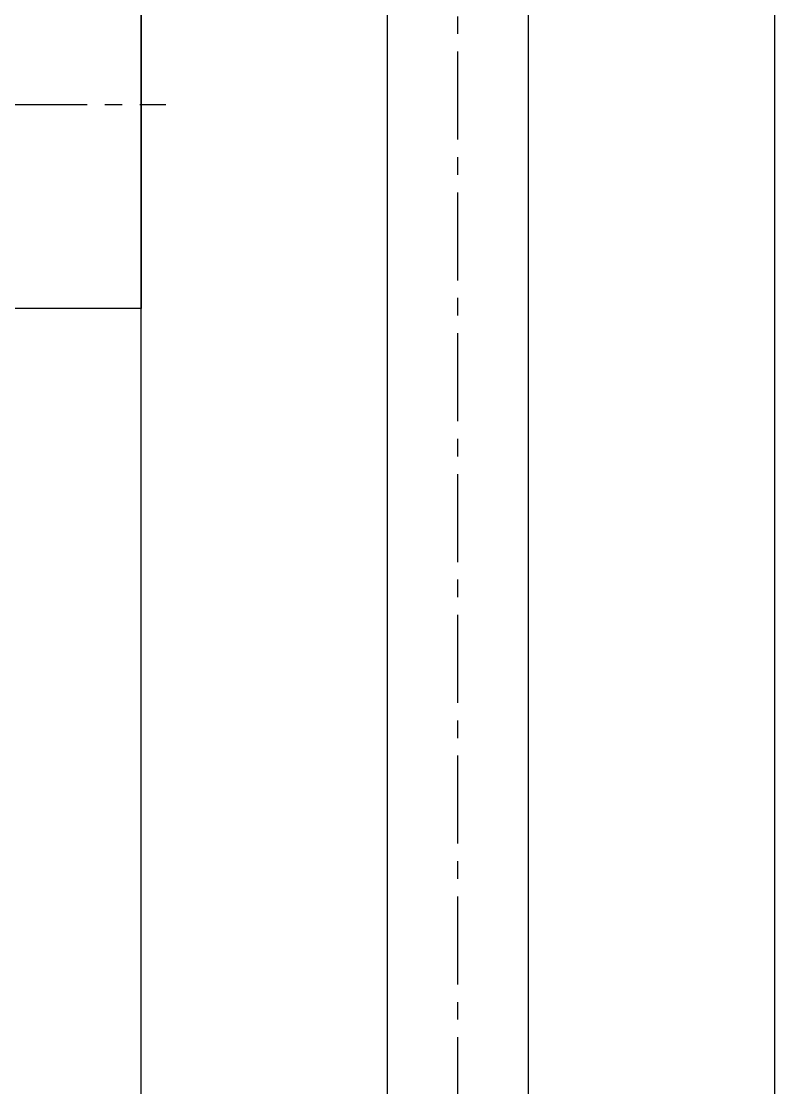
# Model space of a CAD drawing. Header units: inches. Extents: x 0 to 77285, y -118 to 40065.
# Drawn here: x 17304.5 to 17358, y 5576.1 to 5651.8 of the extents above; entities that cross this region are included whole.
import ezdxf

# ---------------------------------------------------------------- set-up
doc = ezdxf.new("R2010")
doc.units = ezdxf.units.IN
doc.header["$LTSCALE"] = 5
doc.header["$MEASUREMENT"] = 0
doc.linetypes.add('CENTER', pattern=[2, 1.25, -0.25, 0.25, -0.25])
for name, color, linetype in [('11', 1, 'CENTER'), ('44', 4, 'Continuous'), ('A', 8, 'Continuous')]:
    doc.layers.add(name, color=color, linetype=linetype)

# ---------------------------------------------------------------- blocks, each defined once
blk = doc.blocks.new('af!@$!2^^&&@$aD읾ㅇㄹA$C5BB358B1')
for p, q in [((1.737, 42), (43.737, 42)), ((1.737, 42), (1.737, 0)), ((43.737, 42), (43.737, 32.5)), ((12.237, 32.5), (11.237, 31.5)), ((43.737, 32.5), (11.237, 0)), ((12.237, 32.5), (43.737, 32.5)), ((13.987, 32.5), (34.487, 32.5)), ((13.987, 31), (13.987, 32.5)), ((34.487, 32.5), (34.487, 31)), ((11.237, 31.5), (11.237, 0)), ((34.487, 31), (13.987, 31)), ((16.73, 29.7), (13.987, 31)), ((34.487, 31), (31.745, 29.7)), ((16.73, 25.112), (16.73, 29.7)), ((20.483, 25.144), (20.483, 29.7)), ((27.991, 25.144), (27.991, 29.7)), ((31.745, 29.7), (31.745, 25.112)), ((17.792, 24.5), (16.73, 25.112)), ((31.745, 25.112), (30.682, 24.5)), ((11.237, 24.75), (12.737, 24.75)), ((11.237, 4.042), (11.237, 24.542)), ((12.737, 24.75), (12.737, 4.25)), ((12.737, 24.75), (14.037, 22.007)), ((30.682, 24.5), (17.792, 24.5)), ((20.237, 23.8), (20.237, 24.5)), ((28.237, 23.8), (28.237, 24.5)), ((28.237, 23.8), (20.237, 23.8)), ((21.037, 23), (20.237, 23.8)), ((27.437, 23), (28.237, 23.8)), ((27.437, 23), (21.037, 23)), ((14.037, 22.007), (18.625, 22.007)), ((18.625, 22.007), (19.237, 20.945)), ((19.237, 20.945), (19.237, 8.055)), ((18.593, 18.254), (14.037, 18.254)), ((19.937, 18.5), (19.237, 18.5)), ((19.937, 18.5), (19.937, 10.5)), ((20.737, 17.7), (19.937, 18.5)), ((20.737, 17.7), (20.737, 11.3)), ((18.593, 10.746), (14.037, 10.746)), ((20.737, 11.3), (19.937, 10.5)), ((19.937, 10.5), (19.237, 10.5)), ((19.237, 8.055), (18.625, 6.992)), ((14.037, 6.992), (12.737, 4.25)), ((18.625, 6.992), (14.037, 6.992)), ((12.737, 4.25), (11.237, 4.25)), ((1.737, 0), (11.237, 0))]:
    blk.add_line(p, q)
for centre, radius, start, end in [((18.607, 32.113), 3.057, 232.12112, 307.87888), ((24.237, 40.317), 11.261, 250.52878, 289.47122), ((29.868, 32.113), 3.057, 232.12112, 307.87888), ((18.607, 27.557), 3.057, 232.12112, 307.87888), ((24.237, 35.761), 11.261, 250.52878, 289.47122), ((29.868, 27.557), 3.057, 232.12112, 307.87888), ((11.624, 20.131), 3.057, 322.12112, 37.87888), ((16.18, 20.131), 3.057, 322.12112, 37.87888), ((3.42, 14.5), 11.261, 340.52878, 19.47122), ((7.976, 14.5), 11.261, 340.52878, 19.47122), ((11.624, 8.869), 3.057, 322.12112, 37.87888), ((16.18, 8.869), 3.057, 322.12112, 37.87888)]:
    blk.add_arc(centre, radius, start, end)
at = {"layer": '11'}
for p, q in [((24.237, 20.659), (24.237, 44.035)), ((21.833, 14.5), (0, 14.5))]:
    blk.add_line(p, q, dxfattribs=at)
blk = doc.blocks.new('A$Cf2a5df7b')
for p, q in [((-22.5, -685, 0), (-22.5, 0)), ((22.5, -685, 0), (22.5, 0))]:
    blk.add_line(p, q)
at = {"layer": '11'}
blk.add_line((0, -685, 0), (0, 0), dxfattribs=at)
at = {"layer": 'A'}
for p, q in [((-5, -685, 0), (-5, 0)), ((5, -685, 0), (5, 0))]:
    blk.add_line(p, q, dxfattribs=at)
at = {"layer": '44', "extrusion": (0, 0, -1), "xscale": -1, "zscale": -1}
blk.add_blockref('af!@$!2^^&&@$aD읾ㅇㄹA$C5BB358B1', (-20.763, -87), dxfattribs=at)

msp = doc.modelspace()

# ---------------------------------------------------------------- block references
at = {"xscale": -1}
msp.add_blockref('A$Cf2a5df7b', (17335.54826047, 5718.38410828, 0), dxfattribs=at)

doc.saveas('drawing.dxf')
